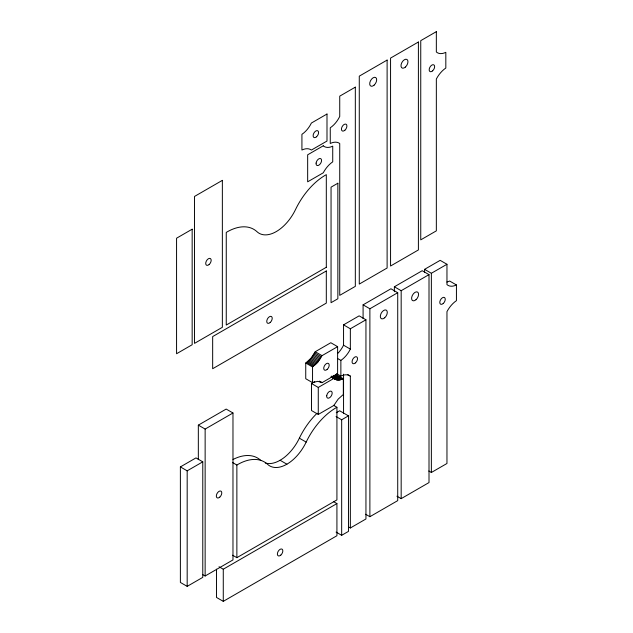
<?xml version="1.0" encoding="UTF-8"?>
<svg xmlns="http://www.w3.org/2000/svg" width="633" height="633" viewBox="0 0 633 633"><rect width="100%" height="100%" fill="white"/><g stroke="black" fill="none" stroke-linecap="round" stroke-linejoin="round"><path stroke-width="0.95" d="M322.015 382.672L317.742 381.335L312.544 382.649L305.739 378.724L305.739 363.018L311.009 358.223L315.218 351.734L330.814 342.73L337.611 346.655L337.611 373.676L322.015 382.672L319.467 381.201M312.544 382.649L312.544 366.942L317.806 362.147L322.015 355.659L337.611 346.655M363.089 318.644L363.089 304.845L390.925 288.775L397.722 292.699L397.722 500.632L369.886 516.702L365.637 514.249M394.375 291.71L394.375 286.781L422.211 270.71L429.008 274.635L429.008 482.568L401.172 498.646L396.923 496.185M424.569 272.309L424.569 269.349L440.164 260.345L446.961 264.277L446.961 284.613A18.848 10.88 -60 0 0 456.433 284.953L456.433 300.659A20.058 11.576 -60 0 0 446.961 311.626L446.961 463.483L431.366 472.487L428.818 471.015M363.089 304.845L369.886 308.769L397.722 292.699M394.375 286.781L401.172 290.705L429.008 274.635M424.569 269.349L431.366 273.274L446.961 264.277M337.658 353.515A18.848 10.88 -60 0 0 343.553 345.191L343.553 324.856L359.14 315.851L365.945 319.776L365.945 518.981L350.35 527.985L348.648 527.004M343.553 324.856L350.35 328.78L365.945 319.776M198.335 459.653L198.335 425.139L226.179 409.068L232.976 412.993L232.976 559.92L205.139 575.99L202.584 574.519M198.335 425.139L205.139 429.063L232.976 412.993M343.339 378.771L339.755 379.95L332.958 376.026L336.542 374.847L343.339 378.771L343.339 394.47L338.141 399.162L333.868 405.444L318.272 414.449L311.476 410.524L311.476 383.503L314.759 381.604M180.381 466.909L195.977 457.904L202.774 461.829L202.774 577.359L187.178 586.364L180.381 582.439L180.381 466.909L187.178 470.833L202.774 461.829M311.476 383.503L318.272 387.428L333.868 378.423L336.519 379.832L339.755 379.95M336.265 412.74L339.66 410.777L348.466 415.857L348.466 531.388L341.67 535.312L336.068 532.076M336.068 416.546L341.67 419.782L348.466 415.857M232.62 555.22L236.869 557.673L336.922 499.904L336.922 407.272L333.528 405.31M219.026 566.757L223.275 569.209L336.922 503.591L336.922 535.732L223.275 601.35L216.478 597.425L216.478 569.178M456.433 284.953L449.636 281.028A18.848 10.88 -60 0 1 446.922 282.033M343.553 345.191L350.35 349.115A18.848 10.88 -60 0 1 340.87 360.399L340.87 376.105A20.058 11.576 -60 0 1 350.35 376.129L350.35 527.985M337.476 358.436L340.87 360.399M315.218 351.734L322.015 355.659M314.625 352.89L321.422 356.814M313.984 354.021L320.781 357.946M347.802 374.657L350.35 376.129M313.295 355.121L320.092 359.046M312.567 356.197L319.372 360.122M311.808 357.226L318.605 361.158M311.009 358.223L317.806 362.147M336.621 373.652L340.87 376.105M310.186 359.164L316.983 363.089M309.331 360.058L316.128 363.983M335.632 375.258L342.429 379.183M334.722 375.591L341.519 379.523M308.453 360.889L315.25 364.814M333.828 375.852L340.633 379.776M307.559 361.665L314.364 365.589M332.95 376.611L338.9 380.045M331.281 376.129L338.077 380.053M331.328 376.548L337.278 379.982M306.657 362.377L313.454 366.301M331.415 376.888L336.519 379.832M331.32 376.952L335.791 379.594M331.059 376.928L335.102 379.286M305.739 363.018L312.544 366.942M319.697 381.288L321.398 382.269M265.314 463.016A34.348 19.837 -60 0 0 299.369 438.178L306.166 442.103A53.481 30.875 -60 0 1 336.922 407.272M280.103 460.278L286.899 464.203M333.528 501.629L336.922 503.591M232.62 462.581L236.869 465.033A53.481 30.875 -60 0 1 267.624 464.353A34.348 19.837 -60 0 0 306.166 442.103M431.366 273.274L431.366 472.487M401.172 290.705L401.172 498.646M369.886 308.769L369.886 516.702M350.35 328.78L350.35 349.115M343.553 374.182L343.553 413.618M341.67 419.782L341.67 535.312M318.272 387.428L318.272 414.449M236.869 465.033L236.869 557.673M223.275 569.209L223.275 601.35M205.139 429.063L205.139 575.99M187.178 470.833L187.178 586.364M299.369 438.178A53.481 30.875 -60 0 1 317.078 413.238M233.023 459.471A53.481 30.875 -60 0 1 260.828 460.428M316.104 163.116L316.096 163.955A3.861 2.231 -60 0 0 318.874 165.15A3.861 2.231 -60 0 0 321.54 160.663A3.861 2.231 -60 0 0 319.222 158.677L318.51 159.073A3.861 2.231 -60 0 0 316.104 163.116M326.723 395.744L326.707 396.575A3.861 2.231 -60 0 0 329.484 397.777A3.861 2.231 -60 0 0 332.151 393.283A3.861 2.231 -60 0 0 329.833 391.305L329.12 391.692A3.861 2.231 -60 0 0 326.723 395.744M387.111 60.08L359.275 76.15L359.275 284.082L387.111 268.012L387.111 60.08M418.397 42.015L390.561 58.086L390.561 266.018L418.397 249.948L418.397 42.015M436.343 31.65L420.747 40.654L420.747 239.86L436.343 230.855L436.343 79.006A20.058 11.576 -60 0 1 445.822 68.032L445.822 52.333A18.848 10.88 -60 0 1 436.343 51.985L436.343 31.65M355.327 87.148L339.731 96.153L339.731 116.488A18.848 10.88 -60 0 1 330.26 127.779L330.26 143.477A20.058 11.576 -60 0 1 339.731 143.509L339.731 295.358L355.327 286.361L355.327 87.148M326.992 114.027L311.404 123.031A18.848 10.88 -60 0 1 301.925 134.323L301.925 150.021A20.058 11.576 -60 0 1 311.404 150.053L326.992 141.048L326.992 114.027M222.357 180.365L194.521 196.436L194.521 343.371L222.357 327.301L222.357 180.365M323.249 145.804L307.662 154.808L307.662 181.821L323.249 172.817A20.058 11.576 -60 0 1 332.729 161.85L332.729 146.152A18.848 10.88 -60 0 1 323.249 145.804M192.163 229.201L176.567 238.206L176.567 353.736L192.163 344.732L192.163 229.201M337.856 183.23L331.051 187.162L331.051 302.693L337.856 298.76L337.856 183.23M326.311 267.284L226.258 325.046L226.258 232.414A53.481 30.875 -60 0 1 257.014 231.725A34.348 19.837 -60 0 0 295.556 209.476A53.481 30.875 -60 0 1 326.311 174.645L326.311 267.284M326.311 270.971L212.664 336.582L212.664 368.723L326.311 303.112L326.311 270.971M280.807 555.109A3.861 2.231 -60 0 0 282.033 549.128A3.861 2.231 -60 0 0 277.46 553.179A3.861 2.231 -60 0 0 280.807 555.109M415.992 299.718A4.945 2.856 -60 0 0 417.558 292.058A4.945 2.856 -60 0 0 411.711 297.249A4.945 2.856 -60 0 0 415.992 299.718M219.762 497.134A3.861 2.231 -60 0 0 220.988 491.145A3.861 2.231 -60 0 0 216.415 495.196A3.861 2.231 -60 0 0 219.762 497.134M384.706 317.782A4.945 2.856 -60 0 0 386.272 310.123A4.945 2.856 -60 0 0 380.433 315.305A4.945 2.856 -60 0 0 384.706 317.782M443.227 303.484A3.861 2.231 -60 0 0 444.445 297.494A3.861 2.231 -60 0 0 439.88 301.545A3.861 2.231 -60 0 0 443.227 303.484M327.166 369.403A3.861 2.231 -60 0 0 328.392 363.413A3.861 2.231 -60 0 0 323.819 367.464A3.861 2.231 -60 0 0 327.166 369.403M355.501 362.859A3.861 2.231 -60 0 0 356.727 356.87A3.861 2.231 -60 0 0 352.154 360.921A3.861 2.231 -60 0 0 355.501 362.859M374.095 85.154A4.945 2.856 -60 0 0 375.662 77.503A4.945 2.856 -60 0 0 369.814 82.686A4.945 2.856 -60 0 0 374.095 85.154M209.151 264.507A3.861 2.231 -60 0 0 210.37 258.525A3.861 2.231 -60 0 0 205.804 262.576A3.861 2.231 -60 0 0 209.151 264.507M344.882 130.232A3.861 2.231 -60 0 0 346.109 124.242A3.861 2.231 -60 0 0 341.535 128.301A3.861 2.231 -60 0 0 344.882 130.232M432.608 70.856A3.861 2.231 -60 0 0 433.834 64.867A3.861 2.231 -60 0 0 429.261 68.926A3.861 2.231 -60 0 0 432.608 70.856M316.555 136.775A3.861 2.231 -60 0 0 317.774 130.786A3.861 2.231 -60 0 0 313.208 134.845A3.861 2.231 -60 0 0 316.555 136.775M270.196 322.49A3.861 2.231 -60 0 0 271.415 316.5A3.861 2.231 -60 0 0 266.841 320.551A3.861 2.231 -60 0 0 270.196 322.49M405.381 67.09A4.945 2.856 -60 0 0 406.948 59.439A4.945 2.856 -60 0 0 401.1 64.621A4.945 2.856 -60 0 0 405.381 67.09"/></g></svg>
